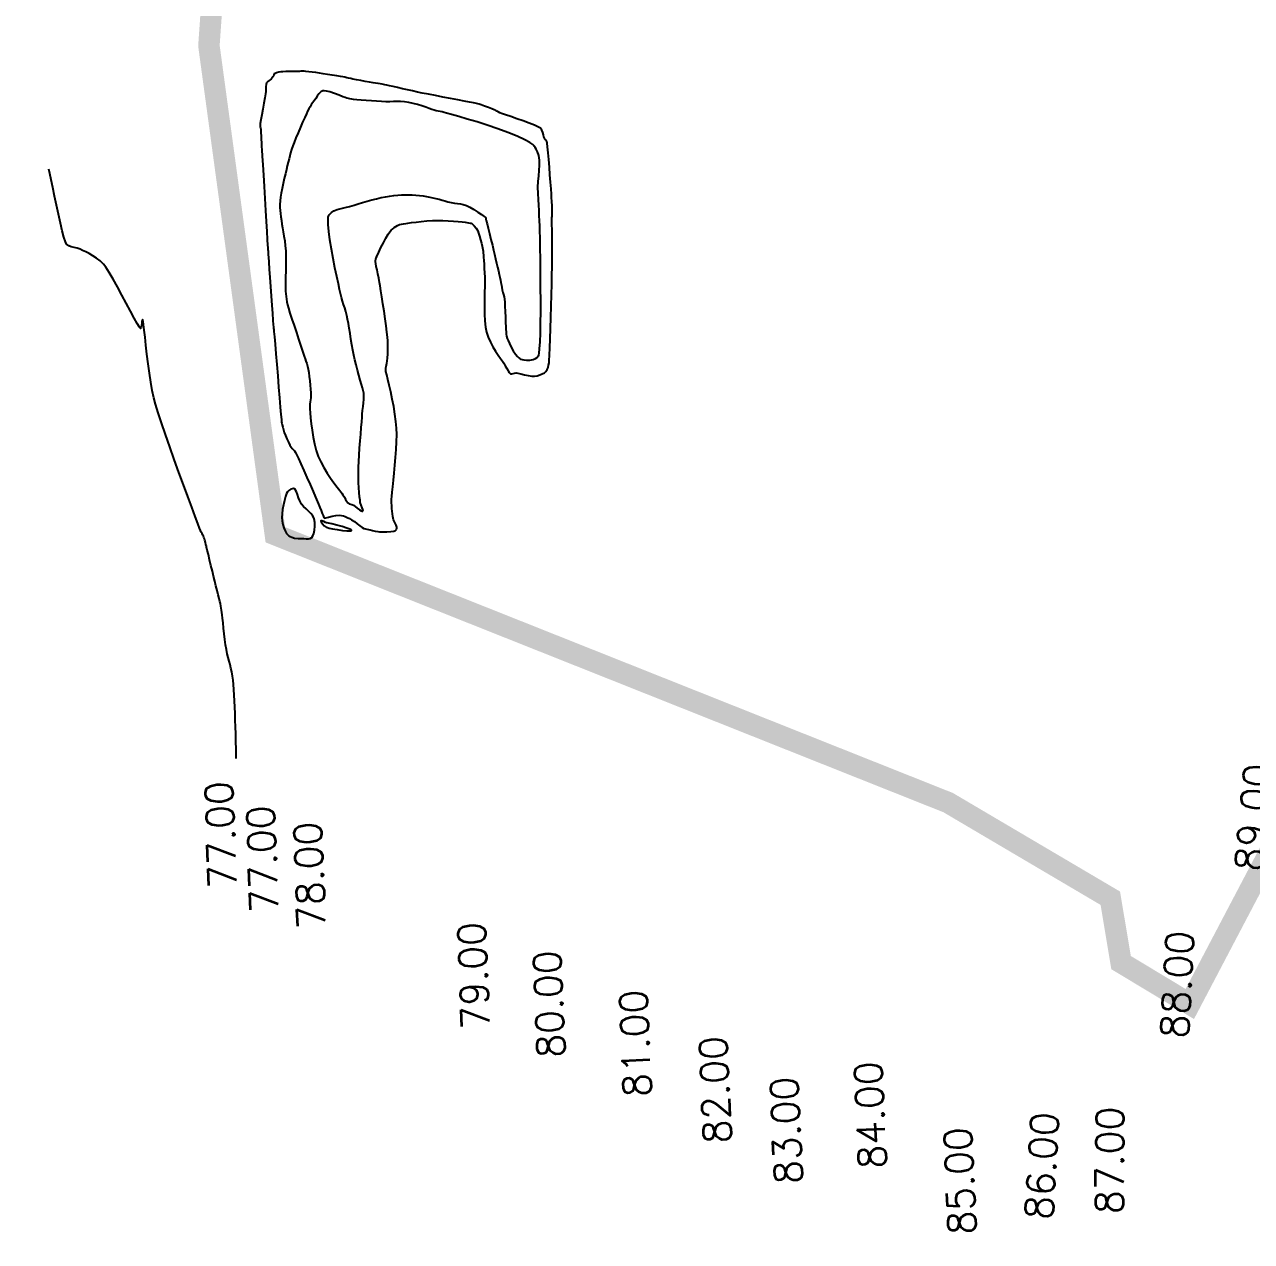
# Model space of a CAD drawing. Header units: metres. Extents: x 729358 to 732680, y 1423022 to 1426117.
# Drawn here: x 731307.7 to 731527.8, y 1424188.3 to 1424406.7 of the extents above; entities that cross this region are included whole.
import ezdxf

# ---------------------------------------------------------------- set-up
doc = ezdxf.new("R2010")
doc.units = ezdxf.units.M
doc.header["$MEASUREMENT"] = 0
doc.linetypes.add('PHANTOM', pattern=[2.5, 1.25, -0.25, 0.25, -0.25, 0.25, -0.25])
for name, color, linetype in [('36Bound', 6, 'PHANTOM'), ('ACAD_WHA ล่าสุด_พิกัดโครงการ$0$C-TOPO-MAJR', 9, 'Continuous'), ('ACAD_WHA ล่าสุด_พิกัดโครงการ$0$C-TOPO-MINR', 8, 'Continuous')]:
    doc.layers.add(name, color=color, linetype=linetype)
doc.styles.add('ACAD_WHA ล่าสุด_พิกัดโครงการ$0$Standard', font='simplex.shx')

msp = doc.modelspace()

# ---------------------------------------------------------------- linework, layer by layer
at = {"layer": 'ACAD_WHA ล่าสุด_พิกัดโครงการ$0$C-TOPO-MINR', "color": 8, "linetype": 'Continuous', "lineweight": -3, "extrusion": (-1.32336e-07, 8.68819e-08, 1)}
for points, elevation in [([(731374.37, 1424316.07), (731374.41, 1424316.14), (731374.45, 1424316.28), (731374.44, 1424316.51), (731374.34, 1424316.85), (731374.11, 1424317.33), (731373.87, 1424317.85), (731373.71, 1424318.4), (731373.64, 1424318.88), (731373.58, 1424319.36), (731373.55, 1424319.85), (731373.53, 1424320.37), (731373.51, 1424320.92), (731373.51, 1424321.52), (731373.54, 1424322.01), (731373.61, 1424322.77), (731373.71, 1424323.76), (731373.84, 1424324.92), (731373.97, 1424326.22), (731374.11, 1424327.61), (731374.23, 1424329.04), (731374.33, 1424330.47), (731374.4, 1424331.84), (731374.43, 1424333.13), (731374.4, 1424334.27), (731374.29, 1424335.5), (731374.11, 1424336.81), (731373.88, 1424338.17), (731373.62, 1424339.51), (731373.34, 1424340.8), (731373.07, 1424341.99), (731372.83, 1424343.03), (731372.63, 1424343.87), (731372.5, 1424344.47), (731372.45, 1424344.78), (731372.48, 1424345.1), (731372.54, 1424345.37), (731372.61, 1424345.65), (731372.66, 1424345.97), (731372.7, 1424346.32), (731372.75, 1424346.87), (731372.8, 1424347.55), (731372.83, 1424348.33), (731372.85, 1424349.16), (731372.83, 1424349.97), (731372.78, 1424350.61), (731372.67, 1424351.53), (731372.52, 1424352.65), (731372.34, 1424353.92), (731372.15, 1424355.25), (731371.95, 1424356.57), (731371.75, 1424357.82), (731371.58, 1424358.93), (731371.44, 1424359.82), (731371.34, 1424360.43), (731371.2, 1424361.18), (731371.04, 1424361.95), (731370.89, 1424362.68), (731370.75, 1424363.31), (731370.66, 1424363.8), (731370.62, 1424364.08), (731370.62, 1424364.37), (731370.66, 1424364.63), (731370.74, 1424364.91), (731370.89, 1424365.23), (731371.19, 1424365.86), (731371.59, 1424366.67), (731372.05, 1424367.55), (731372.5, 1424368.39), (731372.89, 1424369.07), (731373.16, 1424369.48), (731373.43, 1424369.79), (731373.7, 1424370.06), (731373.98, 1424370.29), (731374.27, 1424370.48), (731374.57, 1424370.65), (731374.94, 1424370.8), (731375.28, 1424370.89), (731375.63, 1424370.95), (731376.03, 1424371.01), (731376.43, 1424371.07), (731377.07, 1424371.16), (731377.89, 1424371.26), (731378.83, 1424371.37), (731379.84, 1424371.46), (731380.84, 1424371.53), (731381.78, 1424371.56), (731382.71, 1424371.56), (731383.67, 1424371.51), (731384.6, 1424371.45), (731385.46, 1424371.37), (731386.18, 1424371.3), (731386.71, 1424371.24), (731386.98, 1424371.2), (731387.32, 1424371.15), (731387.63, 1424371.09), (731387.77, 1424371.06), (731387.83, 1424371.05), (731387.88, 1424371.03), (731388.01, 1424370.91), (731388.31, 1424370.58), (731388.66, 1424370.15), (731388.95, 1424369.69), (731389.12, 1424369.28), (731389.3, 1424368.72), (731389.48, 1424368.09), (731389.64, 1424367.47), (731389.76, 1424366.96), (731389.83, 1424366.65), (731389.9, 1424366.31), (731389.93, 1424366.02), (731389.96, 1424365.68), (731389.99, 1424365.41), (731390.02, 1424364.96), (731390.05, 1424364.37), (731390.1, 1424363.68), (731390.14, 1424362.93), (731390.18, 1424362.15), (731390.22, 1424361.4), (731390.23, 1424360.69), (731390.21, 1424359.73), (731390.19, 1424358.6), (731390.16, 1424357.35), (731390.15, 1424356.05), (731390.17, 1424354.75), (731390.23, 1424353.52), (731390.35, 1424352.42), (731390.53, 1424351.5), (731390.83, 1424350.61), (731391.22, 1424349.73), (731391.68, 1424348.89), (731392.15, 1424348.1), (731392.62, 1424347.39), (731393.04, 1424346.78), (731393.38, 1424346.28), (731393.62, 1424345.92), (731393.89, 1424345.45), (731394.15, 1424344.97), (731394.39, 1424344.55), (731394.57, 1424344.28), (731394.7, 1424344.13), (731394.78, 1424344.07), (731394.82, 1424344.05), (731394.87, 1424344.03), (731394.96, 1424344.01), (731395.1, 1424344.02), (731395.3, 1424344.07), (731395.56, 1424344.15), (731395.85, 1424344.19), (731396.18, 1424344.14), (731396.7, 1424344.02), (731397.34, 1424343.86), (731398.01, 1424343.71), (731398.64, 1424343.61), (731399.15, 1424343.6), (731399.65, 1424343.68), (731400.12, 1424343.82), (731400.54, 1424344), (731400.91, 1424344.21), (731401.2, 1424344.46), (731401.44, 1424344.8), (731401.59, 1424345.16), (731401.68, 1424345.56), (731401.75, 1424346.01), (731401.79, 1424346.44), (731401.84, 1424347.35), (731401.89, 1424348.67), (731401.95, 1424350.29), (731402.01, 1424352.14), (731402.07, 1424354.14), (731402.13, 1424356.18), (731402.18, 1424358.19), (731402.23, 1424360.09), (731402.27, 1424361.77), (731402.3, 1424363.17), (731402.32, 1424364.18), (731402.32, 1424365.3), (731402.32, 1424366.48), (731402.32, 1424367.67), (731402.3, 1424368.82), (731402.29, 1424369.88), (731402.28, 1424370.8), (731402.27, 1424371.52), (731402.26, 1424371.92), (731402.26, 1424372.1), (731402.25, 1424372.16), (731402.26, 1424372.17), (731402.27, 1424372.17), (731402.31, 1424372.18), (731402.34, 1424372.19), (731402.34, 1424372.36), (731402.33, 1424372.79), (731402.31, 1424373.41), (731402.29, 1424374.15), (731402.26, 1424374.93), (731402.22, 1424375.67), (731402.18, 1424376.28), (731402.11, 1424377.22), (731402.02, 1424378.41), (731401.92, 1424379.74), (731401.81, 1424381.13), (731401.7, 1424382.48), (731401.59, 1424383.71), (731401.5, 1424384.73), (731401.42, 1424385.43), (731401.38, 1424385.74), (731401.24, 1424385.94), (731401.07, 1424386.1), (731400.91, 1424386.3), (731400.83, 1424386.53), (731400.74, 1424386.9), (731400.63, 1424387.32), (731400.46, 1424387.74), (731400.21, 1424388.09), (731399.84, 1424388.31), (731399.13, 1424388.62), (731398.19, 1424389), (731397.1, 1424389.4), (731395.96, 1424389.81), (731394.88, 1424390.19), (731393.94, 1424390.52), (731393.25, 1424390.76), (731392.91, 1424390.89), (731392.64, 1424391.02), (731392.41, 1424391.15), (731392.19, 1424391.27), (731391.92, 1424391.41), (731391.51, 1424391.57), (731390.88, 1424391.81), (731390.19, 1424392.07), (731389.59, 1424392.29), (731389.23, 1424392.41), (731388.97, 1424392.48), (731388.74, 1424392.53), (731388.47, 1424392.59), (731388.17, 1424392.64), (731387.51, 1424392.77), (731386.55, 1424392.95), (731385.39, 1424393.18), (731384.08, 1424393.42), (731382.72, 1424393.69), (731381.37, 1424393.95), (731380.11, 1424394.19), (731379.01, 1424394.41), (731378.16, 1424394.59), (731377.26, 1424394.78), (731376.34, 1424394.98), (731375.44, 1424395.19), (731374.58, 1424395.39), (731373.81, 1424395.57), (731373.14, 1424395.72), (731372.62, 1424395.84), (731372.28, 1424395.91), (731371.84, 1424395.99), (731371.46, 1424396.05), (731371.08, 1424396.1), (731370.63, 1424396.18), (731370.21, 1424396.25), (731369.56, 1424396.37), (731368.78, 1424396.51), (731367.96, 1424396.66), (731367.19, 1424396.8), (731366.56, 1424396.92), (731366.17, 1424397), (731365.79, 1424397.08), (731365.46, 1424397.17), (731365.13, 1424397.25), (731364.75, 1424397.33), (731364.32, 1424397.4), (731363.66, 1424397.51), (731362.87, 1424397.63), (731362.03, 1424397.76), (731361.23, 1424397.88), (731360.58, 1424397.98), (731359.9, 1424398.07), (731359.24, 1424398.16), (731358.63, 1424398.24), (731358.13, 1424398.3), (731357.79, 1424398.33), (731357.5, 1424398.33), (731357.25, 1424398.31), (731357.01, 1424398.29), (731356.72, 1424398.27), (731356.38, 1424398.27), (731355.83, 1424398.26), (731355.19, 1424398.26), (731354.54, 1424398.25), (731353.99, 1424398.23), (731353.62, 1424398.2), (731353.25, 1424398.13), (731352.88, 1424398.03), (731352.6, 1424397.94), (731352.44, 1424397.85), (731352.37, 1424397.67), (731352.32, 1424397.46), (731352.22, 1424397.3), (731352.09, 1424397.12), (731351.92, 1424396.93), (731351.74, 1424396.78), (731351.51, 1424396.64), (731351.27, 1424396.46), (731351.09, 1424396.23), (731351, 1424395.92), (731350.97, 1424395.56), (731350.97, 1424395.14), (731350.94, 1424394.7), (731350.87, 1424394.27), (731350.74, 1424393.53), (731350.58, 1424392.58), (731350.39, 1424391.53), (731350.21, 1424390.5), (731350.05, 1424389.59), (731349.94, 1424388.92), (731349.9, 1424388.61), (731349.93, 1424388.37), (731349.97, 1424388.17), (731350.02, 1424387.93), (731350.03, 1424387.69), (731350.06, 1424387.28), (731350.09, 1424386.74), (731350.12, 1424386.12), (731350.15, 1424385.46), (731350.19, 1424384.82), (731350.23, 1424384.21), (731350.29, 1424383.08), (731350.39, 1424381.54), (731350.5, 1424379.69), (731350.62, 1424377.63), (731350.75, 1424375.49), (731350.88, 1424373.36), (731351, 1424371.35), (731351.1, 1424369.58), (731351.19, 1424368.14), (731351.25, 1424367.14), (731351.28, 1424366.7), (731351.3, 1424366.34), (731351.33, 1424366.04), (731351.35, 1424365.73), (731351.37, 1424365.38), (731351.4, 1424364.96), (731351.47, 1424364.08), (731351.55, 1424362.83), (731351.66, 1424361.33), (731351.78, 1424359.67), (731351.9, 1424357.96), (731352.01, 1424356.32), (731352.12, 1424354.85), (731352.2, 1424353.65), (731352.26, 1424352.83), (731352.29, 1424352.49), (731352.31, 1424352.31), (731352.34, 1424352.15), (731352.36, 1424351.97), (731352.39, 1424351.61), (731352.47, 1424350.68), (731352.59, 1424349.32), (731352.73, 1424347.62), (731352.89, 1424345.7), (731353.07, 1424343.67), (731353.24, 1424341.64), (731353.4, 1424339.73), (731353.54, 1424338.05), (731353.65, 1424336.71), (731353.73, 1424335.82), (731353.76, 1424335.49), (731353.77, 1424335.41), (731353.78, 1424335.33), (731353.8, 1424335.19), (731353.87, 1424334.87), (731353.97, 1424334.43), (731354.1, 1424333.95), (731354.24, 1424333.49), (731354.44, 1424332.99), (731354.7, 1424332.39), (731354.99, 1424331.78), (731355.26, 1424331.25), (731355.47, 1424330.88), (731355.67, 1424330.61), (731355.88, 1424330.4), (731356.09, 1424330.18), (731356.29, 1424329.91), (731356.46, 1424329.57), (731356.79, 1424328.86), (731357.23, 1424327.88), (731357.75, 1424326.7), (731358.31, 1424325.43), (731358.88, 1424324.14), (731359.41, 1424322.93), (731359.87, 1424321.87), (731360.21, 1424321.08), (731360.41, 1424320.62), (731360.63, 1424320.06), (731360.85, 1424319.5), (731361.05, 1424318.99), (731361.2, 1424318.61), (731361.28, 1424318.42), (731361.35, 1424318.25), (731361.46, 1424318.14), (731361.7, 1424318.18), (731362.21, 1424318.32), (731362.86, 1424318.48), (731363.52, 1424318.61), (731364.07, 1424318.65), (731364.49, 1424318.61), (731364.85, 1424318.53), (731365.2, 1424318.41), (731365.55, 1424318.26), (731365.93, 1424318.07), (731366.34, 1424317.84), (731366.82, 1424317.5), (731367.34, 1424317.12), (731367.83, 1424316.76), (731368.25, 1424316.47), (731368.53, 1424316.29), (731368.82, 1424316.19), (731369.08, 1424316.14), (731369.34, 1424316.09), (731369.65, 1424316.04), (731370.07, 1424315.94), (731370.58, 1424315.81), (731371.05, 1424315.71), (731371.32, 1424315.66), (731371.47, 1424315.66), (731371.61, 1424315.67), (731371.77, 1424315.69), (731372.07, 1424315.69), (731372.66, 1424315.68), (731373.36, 1424315.71), (731373.88, 1424315.8), (731374.18, 1424315.91), (731374.33, 1424316.01), (731374.37, 1424316.07)], 78), ([(731396.59, 1424346.72), (731396.69, 1424346.67), (731396.91, 1424346.6), (731397.25, 1424346.52), (731397.73, 1424346.47), (731398.33, 1424346.49), (731398.91, 1424346.62), (731399.33, 1424346.8), (731399.6, 1424346.97), (731399.75, 1424347.1), (731399.82, 1424347.17), (731399.85, 1424347.22), (731399.9, 1424347.37), (731399.98, 1424347.74), (731400.06, 1424348.49), (731400.14, 1424349.76), (731400.19, 1424351.35), (731400.23, 1424353.18), (731400.25, 1424355.16), (731400.25, 1424357.24), (731400.24, 1424359.33), (731400.23, 1424361.36), (731400.21, 1424363.25), (731400.19, 1424364.93), (731400.17, 1424366.33), (731400.16, 1424367.37), (731400.14, 1424368.52), (731400.11, 1424369.57), (731400.08, 1424370.56), (731400.04, 1424371.51), (731400, 1424372.43), (731399.95, 1424373.36), (731399.9, 1424374.32), (731399.84, 1424375.32), (731399.78, 1424376.4), (731399.77, 1424377.5), (731399.82, 1424378.55), (731399.91, 1424379.57), (731400, 1424380.54), (731400.05, 1424381.47), (731400.03, 1424382.37), (731399.9, 1424383.22), (731399.69, 1424383.87), (731399.46, 1424384.35), (731399.27, 1424384.66), (731399.16, 1424384.81), (731399.06, 1424384.92), (731398.82, 1424385.16), (731398.31, 1424385.53), (731397.42, 1424386.04), (731396.01, 1424386.69), (731394.36, 1424387.36), (731392.55, 1424388.01), (731390.68, 1424388.63), (731388.83, 1424389.22), (731387.09, 1424389.74), (731385.54, 1424390.19), (731384.28, 1424390.55), (731383.38, 1424390.79), (731382.95, 1424390.92), (731382.55, 1424391.02), (731382.21, 1424391.1), (731381.88, 1424391.17), (731381.53, 1424391.24), (731381.13, 1424391.34), (731380.75, 1424391.46), (731380.24, 1424391.65), (731379.62, 1424391.87), (731378.92, 1424392.11), (731378.16, 1424392.35), (731377.37, 1424392.56), (731376.57, 1424392.73), (731375.81, 1424392.83), (731375.13, 1424392.87), (731374.48, 1424392.89), (731373.84, 1424392.88), (731373.19, 1424392.86), (731372.48, 1424392.86), (731371.7, 1424392.89), (731370.82, 1424392.94), (731369.87, 1424393.01), (731368.93, 1424393.08), (731368.04, 1424393.15), (731367.28, 1424393.22), (731366.69, 1424393.27), (731366.35, 1424393.31), (731366.03, 1424393.37), (731365.75, 1424393.44), (731365.48, 1424393.51), (731365.16, 1424393.6), (731364.75, 1424393.74), (731364.08, 1424394.01), (731363.25, 1424394.32), (731362.41, 1424394.6), (731361.8, 1424394.75), (731361.42, 1424394.8), (731361.22, 1424394.79), (731361.14, 1424394.78), (731361.05, 1424394.75), (731360.89, 1424394.67), (731360.68, 1424394.52), (731360.44, 1424394.27), (731360.17, 1424393.88), (731359.91, 1424393.45), (731359.62, 1424393.02), (731359.33, 1424392.63), (731359.09, 1424392.28), (731358.87, 1424391.94), (731358.66, 1424391.57), (731358.42, 1424391.15), (731358.21, 1424390.71), (731357.91, 1424390.04), (731357.54, 1424389.2), (731357.14, 1424388.27), (731356.73, 1424387.3), (731356.35, 1424386.38), (731356.03, 1424385.56), (731355.79, 1424384.93), (731355.57, 1424384.27), (731355.39, 1424383.69), (731355.24, 1424383.15), (731355.1, 1424382.6), (731354.95, 1424382), (731354.79, 1424381.33), (731354.64, 1424380.71), (731354.45, 1424379.94), (731354.25, 1424379.09), (731354.05, 1424378.19), (731353.85, 1424377.3), (731353.69, 1424376.45), (731353.56, 1424375.7), (731353.49, 1424375.09), (731353.47, 1424374.44), (731353.48, 1424373.86), (731353.52, 1424373.32), (731353.58, 1424372.77), (731353.66, 1424372.19), (731353.73, 1424371.54), (731353.81, 1424370.91), (731353.93, 1424370.23), (731354.06, 1424369.49), (731354.19, 1424368.72), (731354.32, 1424367.89), (731354.43, 1424367.02), (731354.51, 1424366.11), (731354.55, 1424365.24), (731354.55, 1424364.32), (731354.54, 1424363.36), (731354.51, 1424362.41), (731354.47, 1424361.5), (731354.45, 1424360.68), (731354.44, 1424359.98), (731354.45, 1424359.43), (731354.48, 1424358.86), (731354.52, 1424358.36), (731354.57, 1424357.89), (731354.63, 1424357.43), (731354.72, 1424356.93), (731354.84, 1424356.38), (731354.99, 1424355.8), (731355.26, 1424354.94), (731355.61, 1424353.86), (731356, 1424352.67), (731356.42, 1424351.43), (731356.82, 1424350.23), (731357.18, 1424349.16), (731357.47, 1424348.3), (731357.65, 1424347.74), (731357.83, 1424347.21), (731357.99, 1424346.74), (731358.14, 1424346.3), (731358.28, 1424345.86), (731358.41, 1424345.39), (731358.53, 1424344.84), (731358.64, 1424344.25), (731358.74, 1424343.54), (731358.83, 1424342.77), (731358.91, 1424341.98), (731358.98, 1424341.25), (731359.02, 1424340.63), (731359.04, 1424340.18), (731359.01, 1424339.74), (731358.96, 1424339.35), (731358.89, 1424338.99), (731358.84, 1424338.6), (731358.82, 1424338.16), (731358.85, 1424337.74), (731358.89, 1424337.05), (731358.97, 1424336.15), (731359.09, 1424335.08), (731359.25, 1424333.91), (731359.45, 1424332.69), (731359.69, 1424331.46), (731359.99, 1424330.29), (731360.35, 1424329.22), (731360.8, 1424328.22), (731361.34, 1424327.21), (731361.93, 1424326.23), (731362.56, 1424325.31), (731363.17, 1424324.46), (731363.73, 1424323.71), (731364.21, 1424323.09), (731364.57, 1424322.62), (731364.78, 1424322.33), (731365.03, 1424321.9), (731365.24, 1424321.49), (731365.45, 1424321.14), (731365.67, 1424320.88), (731365.9, 1424320.72), (731366.14, 1424320.63), (731366.39, 1424320.56), (731366.66, 1424320.44), (731366.96, 1424320.24), (731367.35, 1424319.94), (731367.76, 1424319.64), (731368.05, 1424319.46), (731368.22, 1424319.39), (731368.3, 1424319.39), (731368.33, 1424319.41), (731368.36, 1424319.44), (731368.39, 1424319.52), (731368.36, 1424319.7), (731368.24, 1424320.01), (731368.04, 1424320.48), (731367.89, 1424320.96), (731367.84, 1424321.35), (731367.77, 1424321.95), (731367.7, 1424322.72), (731367.64, 1424323.6), (731367.59, 1424324.55), (731367.55, 1424325.54), (731367.54, 1424326.51), (731367.56, 1424327.3), (731367.61, 1424328.3), (731367.68, 1424329.46), (731367.76, 1424330.7), (731367.86, 1424331.98), (731367.96, 1424333.23), (731368.05, 1424334.39), (731368.14, 1424335.41), (731368.21, 1424336.23), (731368.25, 1424336.78), (731368.31, 1424337.46), (731368.38, 1424338.17), (731368.45, 1424338.83), (731368.5, 1424339.41), (731368.54, 1424339.85), (731368.55, 1424340.1), (731368.54, 1424340.35), (731368.51, 1424340.56), (731368.47, 1424340.81), (731368.41, 1424341.04), (731368.27, 1424341.49), (731368.09, 1424342.13), (731367.86, 1424342.91), (731367.61, 1424343.78), (731367.36, 1424344.7), (731367.12, 1424345.63), (731366.91, 1424346.52), (731366.73, 1424347.35), (731366.56, 1424348.27), (731366.39, 1424349.25), (731366.22, 1424350.26), (731366.06, 1424351.25), (731365.9, 1424352.21), (731365.75, 1424353.08), (731365.61, 1424353.85), (731365.48, 1424354.47), (731365.29, 1424355.22), (731365.09, 1424355.87), (731364.89, 1424356.47), (731364.69, 1424357.07), (731364.5, 1424357.72), (731364.32, 1424358.47), (731364.17, 1424359.13), (731363.95, 1424360.17), (731363.67, 1424361.5), (731363.35, 1424363.04), (731363.02, 1424364.71), (731362.72, 1424366.4), (731362.45, 1424368.05), (731362.24, 1424369.56), (731362.12, 1424370.85), (731362.11, 1424371.67), (731362.15, 1424372.12), (731362.21, 1424372.34), (731362.25, 1424372.43), (731362.32, 1424372.54), (731362.47, 1424372.74), (731362.74, 1424373), (731363.15, 1424373.27), (731363.76, 1424373.52), (731364.45, 1424373.71), (731365.2, 1424373.88), (731365.97, 1424374.06), (731366.77, 1424374.28), (731367.5, 1424374.52), (731368.28, 1424374.76), (731369.11, 1424375), (731369.96, 1424375.23), (731370.8, 1424375.45), (731371.63, 1424375.64), (731372.41, 1424375.8), (731373.14, 1424375.93), (731373.91, 1424376.03), (731374.62, 1424376.1), (731375.3, 1424376.14), (731375.95, 1424376.16), (731376.59, 1424376.16), (731377.21, 1424376.15), (731377.83, 1424376.11), (731378.53, 1424376.05), (731379.17, 1424375.97), (731379.77, 1424375.86), (731380.34, 1424375.75), (731380.9, 1424375.62), (731381.45, 1424375.5), (731382.05, 1424375.36), (731382.58, 1424375.21), (731383.08, 1424375.06), (731383.6, 1424374.91), (731384.19, 1424374.77), (731384.8, 1424374.66), (731385.34, 1424374.6), (731385.85, 1424374.54), (731386.37, 1424374.44), (731386.94, 1424374.26), (731387.54, 1424373.96), (731388.26, 1424373.53), (731388.99, 1424373.05), (731389.64, 1424372.6), (731390.1, 1424372.27), (731390.28, 1424372.14), (731390.36, 1424372.12), (731390.38, 1424372.07), (731390.41, 1424372), (731390.43, 1424371.9), (731390.44, 1424371.76), (731390.5, 1424371.53), (731390.64, 1424370.97), (731390.84, 1424370.17), (731391.07, 1424369.2), (731391.33, 1424368.16), (731391.58, 1424367.13), (731391.81, 1424366.21), (731391.98, 1424365.47), (731392.17, 1424364.67), (731392.35, 1424363.89), (731392.52, 1424363.15), (731392.67, 1424362.48), (731392.81, 1424361.88), (731392.92, 1424361.38), (731393.02, 1424360.86), (731393.12, 1424360.39), (731393.2, 1424359.95), (731393.29, 1424359.53), (731393.37, 1424359.11), (731393.48, 1424358.65), (731393.59, 1424358.26), (731393.68, 1424357.86), (731393.76, 1424357.4), (731393.8, 1424356.91), (731393.84, 1424356.14), (731393.88, 1424355.19), (731393.91, 1424354.18), (731393.95, 1424353.24), (731393.98, 1424352.47), (731394.01, 1424352), (731394.04, 1424351.55), (731394.07, 1424351.16), (731394.14, 1424350.78), (731394.26, 1424350.36), (731394.41, 1424349.99), (731394.65, 1424349.45), (731394.96, 1424348.82), (731395.33, 1424348.15), (731395.74, 1424347.53), (731396.08, 1424347.12), (731396.34, 1424346.88), (731396.51, 1424346.76), (731396.59, 1424346.72)], 77), ([(731354.99, 1424315.03), (731355.08, 1424314.96), (731355.29, 1424314.83), (731355.62, 1424314.69), (731356.11, 1424314.56), (731356.74, 1424314.49), (731357.3, 1424314.47), (731357.74, 1424314.47), (731358.17, 1424314.44), (731358.57, 1424314.43), (731358.92, 1424314.48), (731359.21, 1424314.65), (731359.38, 1424314.93), (731359.54, 1424315.4), (731359.67, 1424316), (731359.74, 1424316.67), (731359.73, 1424317.35), (731359.62, 1424317.99), (731359.37, 1424318.53), (731359.02, 1424318.98), (731358.6, 1424319.39), (731358.15, 1424319.78), (731357.72, 1424320.2), (731357.35, 1424320.66), (731357.06, 1424321.21), (731356.81, 1424321.79), (731356.6, 1424322.36), (731356.42, 1424322.85), (731356.28, 1424323.16), (731356.18, 1424323.32), (731356.1, 1424323.38), (731356.07, 1424323.4), (731356.01, 1424323.42), (731355.89, 1424323.43), (731355.69, 1424323.41), (731355.42, 1424323.32), (731355.08, 1424323.11), (731354.81, 1424322.84), (731354.65, 1424322.54), (731354.47, 1424322), (731354.27, 1424321.3), (731354.09, 1424320.5), (731353.94, 1424319.69), (731353.85, 1424318.92), (731353.84, 1424318.27), (731353.9, 1424317.62), (731354.01, 1424316.99), (731354.17, 1424316.4), (731354.38, 1424315.86), (731354.66, 1424315.4), (731354.99, 1424315.03)], 79), ([(731361.79, 1424316.52), (731361.85, 1424316.5), (731361.99, 1424316.44), (731362.32, 1424316.36), (731362.9, 1424316.23), (731363.76, 1424316.07), (731364.67, 1424315.94), (731365.48, 1424315.86), (731365.98, 1424315.84), (731366.23, 1424315.87), (731366.31, 1424315.91), (731366.33, 1424315.93), (731366.32, 1424315.96), (731366.25, 1424316.03), (731366.01, 1424316.16), (731365.49, 1424316.35), (731364.63, 1424316.62), (731363.68, 1424316.88), (731362.81, 1424317.1), (731362.17, 1424317.25), (731361.92, 1424317.31), (731361.82, 1424317.29), (731361.67, 1424317.36), (731361.34, 1424317.51), (731360.99, 1424317.63), (731360.8, 1424317.63), (731360.85, 1424317.44), (731361.08, 1424317.12), (731361.42, 1424316.78), (731361.79, 1424316.52)], 79)]:
    msp.add_lwpolyline(points, close=True, dxfattribs=dict(at, elevation=elevation))
at = {"layer": 'ACAD_WHA ล่าสุด_พิกัดโครงการ$0$C-TOPO-MINR', "color": 8, "linetype": 'Continuous', "lineweight": -3, "extrusion": (-1.32336e-07, 8.68819e-08, 1), "elevation": 77}
msp.add_lwpolyline([(731345.63, 1424274.99), (731345.63, 1424275.28), (731345.61, 1424276.65), (731345.58, 1424278.04), (731345.54, 1424279.41), (731345.5, 1424280.68), (731345.45, 1424281.88), (731345.41, 1424283.06), (731345.36, 1424284.21), (731345.31, 1424285.32), (731345.26, 1424286.37), (731345.21, 1424287.36), (731345.14, 1424288.26), (731345.07, 1424289.07), (731344.98, 1424289.77), (731344.85, 1424290.55), (731344.69, 1424291.24), (731344.53, 1424291.87), (731344.35, 1424292.49), (731344.18, 1424293.12), (731344.01, 1424293.81), (731343.86, 1424294.58), (731343.73, 1424295.4), (731343.61, 1424296.35), (731343.49, 1424297.36), (731343.37, 1424298.38), (731343.27, 1424299.34), (731343.18, 1424300.17), (731343.12, 1424300.81), (731343.07, 1424301.2), (731343, 1424301.63), (731342.94, 1424302), (731342.87, 1424302.36), (731342.78, 1424302.79), (731342.7, 1424303.15), (731342.56, 1424303.69), (731342.4, 1424304.37), (731342.2, 1424305.14), (731342, 1424305.98), (731341.78, 1424306.85), (731341.57, 1424307.71), (731341.35, 1424308.63), (731341.1, 1424309.65), (731340.86, 1424310.67), (731340.63, 1424311.63), (731340.44, 1424312.41), (731340.32, 1424312.95), (731340.27, 1424313.16), (731340.25, 1424313.2), (731340.24, 1424313.25), (731340.19, 1424313.43), (731340.09, 1424313.79), (731339.99, 1424314.16), (731339.91, 1424314.41), (731339.83, 1424314.63), (731339.73, 1424314.88), (731339.62, 1424315.1), (731339.49, 1424315.35), (731339.33, 1424315.63), (731339.19, 1424315.94), (731339.05, 1424316.31), (731338.72, 1424317.17), (731338.24, 1424318.45), (731337.64, 1424320.08), (731336.93, 1424321.99), (731336.16, 1424324.11), (731335.34, 1424326.35), (731334.51, 1424328.66), (731333.7, 1424330.95), (731332.93, 1424333.16), (731332.23, 1424335.22), (731331.63, 1424337.04), (731331.16, 1424338.56), (731330.84, 1424339.71), (731330.56, 1424341.02), (731330.3, 1424342.53), (731330.05, 1424344.16), (731329.82, 1424345.85), (731329.62, 1424347.54), (731329.43, 1424349.15), (731329.27, 1424350.62), (731329.13, 1424351.88), (731329.01, 1424352.87), (731328.94, 1424353.41), (731328.89, 1424353.66), (731328.86, 1424353.73), (731328.85, 1424353.74), (731328.82, 1424353.73), (731328.78, 1424353.65), (731328.72, 1424353.42), (731328.67, 1424352.98), (731328.59, 1424352.43), (731328.44, 1424352.17), (731328.25, 1424352.4), (731327.86, 1424353.05), (731327.32, 1424354.04), (731326.65, 1424355.28), (731325.9, 1424356.68), (731325.11, 1424358.16), (731324.31, 1424359.63), (731323.54, 1424361.01), (731322.84, 1424362.21), (731322.24, 1424363.15), (731321.79, 1424363.73), (731321.19, 1424364.29), (731320.55, 1424364.79), (731319.89, 1424365.22), (731319.23, 1424365.59), (731318.62, 1424365.91), (731318.07, 1424366.18), (731317.62, 1424366.4), (731317.07, 1424366.6), (731316.53, 1424366.71), (731316.03, 1424366.81), (731315.57, 1424366.98), (731315.18, 1424367.29), (731314.98, 1424367.71), (731314.72, 1424368.54), (731314.42, 1424369.69), (731314.09, 1424371.09), (731313.74, 1424372.65), (731313.38, 1424374.29), (731313.03, 1424375.93), (731312.71, 1424377.48), (731312.42, 1424378.85), (731312.19, 1424379.98), (731312.01, 1424380.77)], dxfattribs=at)

# ---------------------------------------------------------------- texts
at = {"layer": 'ACAD_WHA ล่าสุด_พิกัดโครงการ$0$C-TOPO-MAJR', "color": 1, "linetype": 'Continuous', "lineweight": -3, "extrusion": (-1.32336e-07, 8.68819e-08, 1), "char_height": 5, "width": 20.2, "attachment_point": 5, "style": 'ACAD_WHA ล่าสุด_พิกัดโครงการ$0$Standard', "bg_fill": 3, "box_fill_scale": 1.127, "bg_fill_color": 256, "bg_fill_true_color": 13158600, "bg_fill_transparency": 0}
for s, insert, text_direction in [('80.00', (731401.75, 1424230.93, 80), (-0.040658, 0.999173, 0)), ('85.00', (731475.47, 1424199.2, 85), (-0.043406, 0.999058, 0))]:
    msp.add_mtext(s, dxfattribs=dict(at, insert=insert, text_direction=text_direction))
at = {"layer": 'ACAD_WHA ล่าสุด_พิกัดโครงการ$0$C-TOPO-MINR', "color": 7, "linetype": 'Continuous', "lineweight": -3, "extrusion": (-1.32336e-07, 8.68819e-08, 1), "char_height": 5, "attachment_point": 5, "style": 'ACAD_WHA ล่าสุด_พิกัดโครงการ$0$Standard', "bg_fill": 3, "box_fill_scale": 1.127, "bg_fill_color": 256, "bg_fill_true_color": 13158600, "bg_fill_transparency": 0}
for s, insert, width, text_direction in [('89.00', (731528.12, 1424264.44, 89), 20.2, (0.092183, 0.995742, 0)), ('77.00', (731350.33, 1424256.94, 77), 20.2, (-0.040778, 0.999168, 0)), ('78.00', (731358.79, 1424254.03, 78), 20.2, (-0.040092, 0.999196, 0)), ('79.00', (731388.21, 1424236.02, 79), 20.2, (-0.040802, 0.999167, 0)), ('88.00', (731514.45, 1424234.46, 88), 20.2, (0.056727, 0.99839, 0)), ('81.00', (731417.23, 1424223.88, 81), 19.2381, (-0.040679, 0.999172, 0)), ('82.00', (731431.57, 1424215.55, 82), 20.2, (-0.044343, 0.999016, 0)), ('84.00', (731459.38, 1424211.02, 84), 20.2, (-0.043327, 0.999061, 0)), ('83.00', (731444.32, 1424208.27, 83), 20.2, (-0.0444, 0.999014, 0)), ('86.00', (731490.18, 1424201.91, 86), 20.2, (0.061482, 0.998108, 0)), ('87.00', (731502.33, 1424202.9, 87), 20.2, (0.007834, 0.999969, 0))]:
    msp.add_mtext(s, dxfattribs=dict(at, insert=insert, width=width, text_direction=text_direction))

# ---------------------------------------------------------------- next in the draw order: texts
at = {"layer": 'ACAD_WHA ล่าสุด_พิกัดโครงการ$0$C-TOPO-MINR', "color": 7, "linetype": 'Continuous', "lineweight": -3, "extrusion": (-1.32336e-07, 8.68819e-08, 1), "insert": (731342.86, 1424261.29, 77), "char_height": 5, "width": 20.2, "attachment_point": 5, "text_direction": (-0.040778, 0.999168, 0), "style": 'ACAD_WHA ล่าสุด_พิกัดโครงการ$0$Standard', "bg_fill": 3, "box_fill_scale": 1.127, "bg_fill_color": 256, "bg_fill_true_color": 13158600, "bg_fill_transparency": 0}
msp.add_mtext('77.00', dxfattribs=at)

# ---------------------------------------------------------------- next in the draw order: linework, layer by layer
at = {"layer": '36Bound', "const_width": 3.84, "flags": 128}
msp.add_lwpolyline([(732033.97, 1425142.5), (732056.28, 1425177.43), (732059.75, 1425182.84), (732054.96, 1425195.58), (732049.46, 1425211.41), (732054.13, 1425233.8), (732038.48, 1425248.17), (731970.82, 1425311.11), (731823.66, 1425415.98), (731753.2, 1425490.22), (731675.22, 1425546.37), (731654.76, 1425545.76), (731503.63, 1425643.29), (731526.9, 1425697.13), (731385.11, 1425783.91), (731330.5, 1425741.53), (731265.31, 1425699.61), (731209.65, 1425530.6), (731208.39, 1425526.78), (731174.51, 1425279.17), (731153.78, 1425073.71), (731169.63, 1424901.84), (731235.88, 1424899.8), (731330.85, 1424934.64), (731331.27, 1424889.12), (731294.07, 1424865.76), (731515.47, 1424768.08), (731513.92, 1424735.5), (731375.24, 1424749.98), (731314.91, 1424742.59), (731311.35, 1424605.16), (731484, 1424610.94), (731478.56, 1424569.27), (731474.98, 1424534.04), (731374.34, 1424529.51), (731340.65, 1424518.34), (731345.5, 1424468.86), (731343.36, 1424440.54), (731340.73, 1424402.91), (731352.65, 1424315.15), (731473.35, 1424267.09), (731502.45, 1424249.93), (731504.38, 1424238.38), (731516.71, 1424230.95), (731524.15, 1424245.12), (731527.87, 1424252.2), (731535.32, 1424266.36), (731542.76, 1424280.53), (731546.48, 1424287.61), (731553.92, 1424301.77), (731536.97, 1424311.46), (731572.9, 1424382.89), (731565.47, 1424383.49), (731585.35, 1424420.24), (731581.34, 1424422.47), (731587.97, 1424448.68), (731592.91, 1424447.87), (731597.04, 1424463.75), (731641.24, 1424440.16), (731648.88, 1424454.39), (731631.44, 1424464.66), (731658.67, 1424523.44), (731615.16, 1424533.98), (731601.34, 1424537), (731613.15, 1424560.55), (731615.37, 1424564.98), (731605.22, 1424569.29), (731612.63, 1424585.14), (731678.43, 1424557.21), (731698.28, 1424595.86), (731719.25, 1424631.42), (731741.47, 1424666.98), (731760.7, 1424701.7), (731779.04, 1424734.74), (731800.86, 1424768.94), (731802.48, 1424771.46), (731823.33, 1424803.83), (731861.36, 1424870.45), (731865.12, 1424875.85), (731926.84, 1425020.53), (731969.3, 1425089.46), (732400.54, 1424837.75), (732440.74, 1424908.75)], close=True, dxfattribs=at)

doc.saveas('drawing.dxf')
